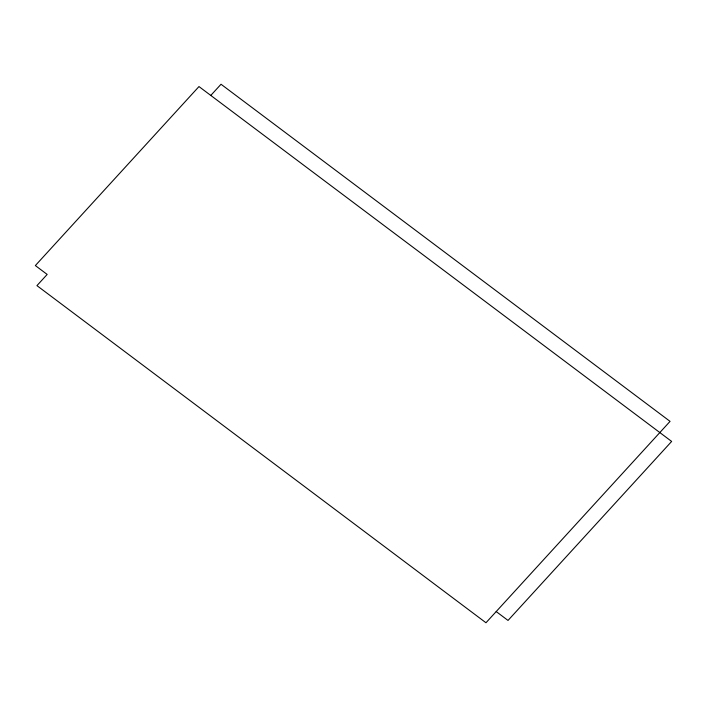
<?xml version="1.0" encoding="UTF-8"?>
<svg xmlns="http://www.w3.org/2000/svg" width="707" height="707" viewBox="0 0 707 707"><rect width="100%" height="100%" fill="white"/><g stroke="black" fill="none" stroke-linecap="round" stroke-linejoin="round"><path stroke-width="1.06" d="M210.792 95.427L221.026 84.248L670.059 421.372L485.974 622.752L36.941 285.628L47.166 274.431L35.35 265.567L198.976 86.563L671.65 441.433L508.024 620.437L496.208 611.564"/></g></svg>
